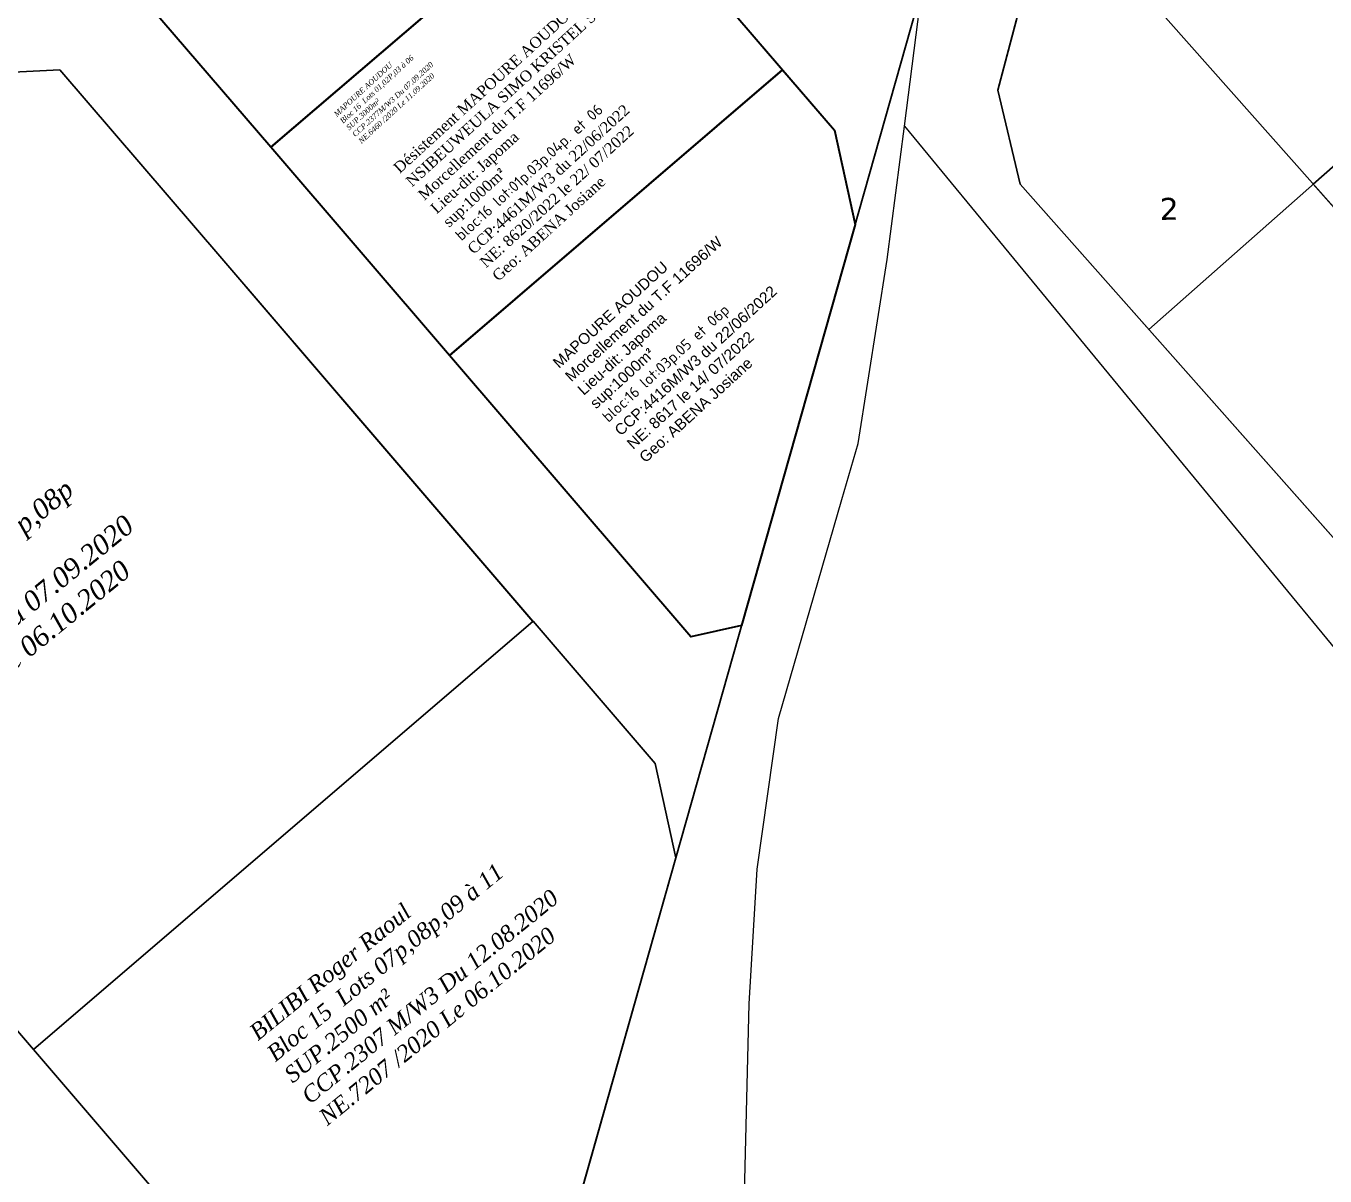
# Model space of a CAD drawing. Header units: millimetres. Extents: x 587399 to 927168, y 438565 to 1444955.
# Drawn here: x 591651.7 to 591770.1, y 444784.2 to 444889.1 of the extents above; entities that cross this region are included whole.
import ezdxf
from ezdxf.enums import TextEntityAlignment as Align

# ---------------------------------------------------------------- set-up
doc = ezdxf.new("R2010")
doc.units = ezdxf.units.MM
doc.header["$LTSCALE"] = 2
for name, color, linetype in [('end maj 26 02 2021', 7, 'Continuous'), ('MAJ_AVRIL_2021', 7, 'Continuous'), ('Parcelle MAJ', 6, 'Continuous')]:
    doc.layers.add(name, color=color, linetype=linetype)
doc.layers.add('Roads_others', color=24, linetype='Continuous', lineweight=9)
doc.styles.get("Standard").update_dxf_attribs({"font": 'arial.ttf'})
doc.styles.add('Times 1.0', font='times.ttf', dxfattribs={"width": 0.99, "height": 1})
doc.styles.add('Verdana 1.0', font='verdana.ttf', dxfattribs={"width": 0.99, "height": 1})

msp = doc.modelspace()

# ---------------------------------------------------------------- linework, layer by layer
at = {"color": 30, "lineweight": 5, "flags": 128}
msp.add_lwpolyline([(591689.755, 444921.179), (591704.407, 444904.096), (591674.046, 444878.054), (591660.733, 444893.575), (591660.349, 444901.465), (591667.6, 444911.807), (591668.487, 444915.255), (591674.574, 444908.158), (591689.755, 444921.179)], dxfattribs=at)
msp.add_lwpolyline([(591689.755, 444921.179), (591704.407, 444904.096), (591674.046, 444878.054), (591660.733, 444893.575), (591660.349, 444901.465), (591667.6, 444911.807), (591668.487, 444915.255), (591674.574, 444908.158), (591689.755, 444921.179)], dxfattribs=at)
msp.add_lwpolyline([(591689.755, 444921.179), (591704.407, 444904.096), (591674.046, 444878.054), (591660.733, 444893.575), (591660.349, 444901.465), (591667.6, 444911.807), (591668.487, 444915.255), (591674.574, 444908.158), (591689.755, 444921.179)], dxfattribs=at)
at = {"flags": 128}
msp.add_lwpolyline([(591689.755, 444921.179), (591704.407, 444904.096), (591674.046, 444878.054), (591660.733, 444893.575), (591660.349, 444901.465), (591667.6, 444911.807), (591668.487, 444915.255), (591674.574, 444908.158)], close=True, dxfattribs=at)
at = {"color": 30, "flags": 128}
msp.add_lwpolyline([(591704.407, 444904.096), (591720.683, 444885.12), (591690.322, 444859.078), (591674.046, 444878.054)], close=True, dxfattribs=at)
msp.add_lwpolyline([(591704.407, 444904.096), (591720.683, 444885.12), (591690.322, 444859.078), (591674.046, 444878.054)], close=True, dxfattribs=at)
msp.add_lwpolyline([(591704.407, 444904.096), (591720.683, 444885.12), (591690.322, 444859.078), (591674.046, 444878.054)], close=True, dxfattribs=at)
msp.add_lwpolyline([(591690.322, 444859.078), (591720.683, 444885.12), (591725.398, 444879.623), (591727.292, 444871.017), (591716.948, 444834.438), (591712.327, 444833.421), (591690.322, 444859.078)], dxfattribs=at)
msp.add_lwpolyline([(591690.322, 444859.078), (591720.683, 444885.12), (591725.398, 444879.623), (591727.292, 444871.017), (591716.948, 444834.438), (591712.327, 444833.421), (591690.322, 444859.078)], dxfattribs=at)
msp.add_lwpolyline([(591690.322, 444859.078), (591720.683, 444885.12), (591725.398, 444879.623), (591727.292, 444871.017), (591716.948, 444834.438), (591712.327, 444833.421), (591690.322, 444859.078)], dxfattribs=at)
at = {"layer": 'end maj 26 02 2021', "linetype": 'ByBlock', "lineweight": -3, "ltscale": 0.0014}
for p, q in [((591740.289, 444883.274), (591745.174, 444901.644)), ((591770.639, 444842.719), (591742.319, 444874.699))]:
    msp.add_line(p, q, dxfattribs=at)
at = {"layer": 'end maj 26 02 2021', "color": 7, "linetype": 'ByBlock', "lineweight": -3, "ltscale": 0.0014}
msp.add_line((591745.174, 444901.644), (591802.186, 444837.262), dxfattribs=at)
at = {"layer": 'end maj 26 02 2021', "color": 7, "linetype": 'ByBlock'}
msp.add_line((591784.011, 444887.953), (591754.065, 444861.435), dxfattribs=at)
at = {"layer": 'end maj 26 02 2021', "color": 7, "linetype": 'ByBlock', "ltscale": 0.0014}
msp.add_line((591769.038, 444874.694), (591784.011, 444887.953), dxfattribs=at)
at = {"layer": 'end maj 26 02 2021', "color": 6, "linetype": 'ByBlock', "lineweight": -3, "ltscale": 0.0014}
msp.add_line((591742.319, 444874.699), (591740.289, 444883.274), dxfattribs=at)
at = {"layer": 'end maj 26 02 2021', "color": 3, "flags": 128}
msp.add_lwpolyline([(591874.456, 444998.939), (591843.421, 444931.555), (591839.95, 444859.828), (591823.748, 444627.747), (591849.139, 444580.95), (591929.931, 444466.068), (591959.557, 444438.385), (592091.822, 444398.082), (592072.215, 444327.865), (591903.957, 444291.158), (591658.989, 444284.208), (591608.839, 444293.269), (591518.957, 444346.158), (591503.907, 444347.982), (591496.814, 444355.823), (591496.453, 444373.421), (591520.208, 444475.348), (591523.321, 444520.978), (591650.649, 444630.187), (591591.726, 444687.985), (591637.449, 444725.167), (591690.907, 444742.417), (591737.168, 444905.939), (591770.073, 444989.463)], dxfattribs=at)
msp.add_lwpolyline([(591874.456, 444998.939), (591843.421, 444931.555), (591839.95, 444859.828), (591823.748, 444627.747), (591849.139, 444580.95), (591929.931, 444466.068), (591959.557, 444438.385), (592091.822, 444398.082), (592072.215, 444327.865), (591903.957, 444291.158), (591658.989, 444284.208), (591608.839, 444293.269), (591518.957, 444346.158), (591503.907, 444347.982), (591496.814, 444355.823), (591496.453, 444373.421), (591520.208, 444475.348), (591523.321, 444520.978), (591650.649, 444630.187), (591591.726, 444687.985), (591637.449, 444725.167), (591690.907, 444742.417), (591737.168, 444905.939), (591770.073, 444989.463)], dxfattribs=at)
at = {"layer": 'end maj 26 02 2021', "color": 6, "linetype": 'ByBlock', "lineweight": -3, "ltscale": 0.0014, "flags": 128}
msp.add_lwpolyline([(591770.073, 444989.463), (591737.168, 444905.939), (591690.907, 444742.417), (591637.449, 444725.167), (591591.726, 444687.985), (591547.534, 444652.048), (591484.721, 444586.54), (591374.436, 444474.456), (591285.46, 444485.64)], dxfattribs=at)
msp.add_lwpolyline([(591770.073, 444989.463), (591737.168, 444905.939), (591690.907, 444742.417), (591637.449, 444725.167), (591591.726, 444687.985), (591547.534, 444652.048), (591484.721, 444586.54), (591374.436, 444474.456), (591285.46, 444485.64)], dxfattribs=at)
msp.add_lwpolyline([(591770.073, 444989.463), (591737.168, 444905.939), (591690.907, 444742.417), (591637.449, 444725.167), (591591.726, 444687.985), (591547.534, 444652.048), (591484.721, 444586.54), (591374.436, 444474.456), (591285.46, 444485.64)], dxfattribs=at)
msp.add_lwpolyline([(591770.073, 444989.463), (591737.168, 444905.939), (591690.907, 444742.417), (591637.449, 444725.167), (591591.726, 444687.985), (591547.534, 444652.048), (591484.721, 444586.54), (591374.436, 444474.456), (591285.46, 444485.64)], dxfattribs=at)
at = {"layer": 'end maj 26 02 2021', "color": 150, "linetype": 'ByBlock', "lineweight": -3, "ltscale": 0.0014, "flags": 128}
for points in [[(591689.755, 444921.179), (591699.744, 444909.3), (591716.22, 444890.324), (591725.398, 444879.623), (591727.292, 444871.017), (591722.117, 444852.73), (591716.948, 444834.438), (591712.327, 444833.421), (591692.368, 444856.691), (591676.092, 444875.668), (591660.733, 444893.575), (591660.348, 444901.465), (591667.6, 444911.807), (591668.487, 444915.255), (591674.574, 444908.158)], [(591689.755, 444921.179), (591699.744, 444909.3), (591716.22, 444890.324), (591725.398, 444879.623), (591727.292, 444871.017), (591722.117, 444852.73), (591716.948, 444834.438), (591712.327, 444833.421), (591692.368, 444856.691), (591676.092, 444875.668), (591660.733, 444893.575), (591660.348, 444901.465), (591667.6, 444911.807), (591668.487, 444915.255), (591674.574, 444908.158)], [(591689.755, 444921.179), (591699.744, 444909.3), (591716.22, 444890.324), (591725.398, 444879.623), (591727.292, 444871.017), (591722.117, 444852.73), (591716.948, 444834.438), (591712.327, 444833.421), (591692.368, 444856.691), (591676.092, 444875.668), (591660.733, 444893.575), (591660.348, 444901.465), (591667.6, 444911.807), (591668.487, 444915.255), (591674.574, 444908.158)], [(591689.755, 444921.179), (591699.744, 444909.3), (591716.22, 444890.324), (591725.398, 444879.623), (591727.292, 444871.017), (591722.117, 444852.73), (591716.948, 444834.438), (591712.327, 444833.421), (591692.368, 444856.691), (591676.092, 444875.668), (591660.733, 444893.575), (591660.348, 444901.465), (591667.6, 444911.807), (591668.487, 444915.255), (591674.574, 444908.158)], [(591654.81, 444885.12), (591669.57, 444867.911), (591682.591, 444852.7), (591697.921, 444834.826), (591675.165, 444815.308), (591652.394, 444795.776), (591637.048, 444813.668), (591624.027, 444828.849), (591619.256, 444834.412), (591618.871, 444842.301), (591633.778, 444863.561), (591648.685, 444884.821), (591654.81, 444885.12)], [(591654.81, 444885.12), (591669.57, 444867.911), (591682.591, 444852.7), (591697.921, 444834.826), (591675.165, 444815.308), (591652.394, 444795.776), (591637.048, 444813.668), (591624.027, 444828.849), (591619.256, 444834.412), (591618.871, 444842.301), (591633.778, 444863.561), (591648.685, 444884.821), (591654.81, 444885.12)], [(591654.81, 444885.12), (591669.57, 444867.911), (591682.591, 444852.7), (591697.921, 444834.826), (591675.165, 444815.308), (591652.394, 444795.776), (591637.048, 444813.668), (591624.027, 444828.849), (591619.256, 444834.412), (591618.871, 444842.301), (591633.778, 444863.561), (591648.685, 444884.821), (591654.81, 444885.12)], [(591654.81, 444885.12), (591669.57, 444867.911), (591682.591, 444852.7), (591697.921, 444834.826), (591675.165, 444815.308), (591652.394, 444795.776), (591637.048, 444813.668), (591624.027, 444828.849), (591619.256, 444834.412), (591618.871, 444842.301), (591633.778, 444863.561), (591648.685, 444884.821), (591654.81, 444885.12)]]:
    msp.add_lwpolyline(points, close=True, dxfattribs=at)
at = {"layer": 'end maj 26 02 2021', "color": 7, "linetype": 'ByBlock', "ltscale": 0.0014, "flags": 128}
msp.add_lwpolyline([(591784.011, 444887.954), (591800.586, 444869.237), (591785.613, 444855.978), (591769.038, 444874.694)], close=True, dxfattribs=at)
at = {"layer": 'end maj 26 02 2021', "color": 150, "lineweight": -3, "flags": 128}
msp.add_lwpolyline([(591654.81, 444885.12), (591669.57, 444867.92), (591682.59, 444852.73), (591697.93, 444834.84)], dxfattribs=at)
msp.add_lwpolyline([(591654.81, 444885.12), (591669.57, 444867.92), (591682.59, 444852.73), (591697.93, 444834.84)], dxfattribs=at)
msp.add_lwpolyline([(591654.81, 444885.12), (591669.57, 444867.92), (591682.59, 444852.73), (591697.93, 444834.84)], dxfattribs=at)
msp.add_lwpolyline([(591654.81, 444885.12), (591669.57, 444867.92), (591682.59, 444852.73), (591697.93, 444834.84)], dxfattribs=at)
msp.add_lwpolyline([(591697.934, 444834.842), (591709.059, 444821.871), (591710.953, 444813.264), (591694.075, 444753.586), (591689.453, 444752.569), (591652.391, 444795.78)], close=True, dxfattribs=at)
msp.add_lwpolyline([(591697.934, 444834.842), (591709.059, 444821.871), (591710.953, 444813.264), (591694.075, 444753.586), (591689.453, 444752.569), (591652.391, 444795.78)], close=True, dxfattribs=at)
msp.add_lwpolyline([(591697.934, 444834.842), (591709.059, 444821.871), (591710.953, 444813.264), (591694.075, 444753.586), (591689.453, 444752.569), (591652.391, 444795.78)], close=True, dxfattribs=at)
msp.add_lwpolyline([(591697.934, 444834.842), (591709.059, 444821.871), (591710.953, 444813.264), (591694.075, 444753.586), (591689.453, 444752.569), (591652.391, 444795.78)], close=True, dxfattribs=at)
at = {"layer": 'MAJ_AVRIL_2021', "color": 150, "lineweight": -3}
msp.add_line((591654.807, 444885.124), (591669.567, 444867.915), dxfattribs=at)
msp.add_line((591654.807, 444885.124), (591669.567, 444867.915), dxfattribs=at)
at = {"layer": 'Parcelle MAJ', "color": 6, "lineweight": 30, "flags": 128}
for points in [[(591689.755, 444921.179), (591704.407, 444904.096), (591674.046, 444878.054), (591660.733, 444893.575), (591660.349, 444901.465), (591667.6, 444911.807), (591668.487, 444915.255), (591674.574, 444908.158)], [(591689.755, 444921.179), (591704.407, 444904.096), (591674.046, 444878.054), (591660.733, 444893.575), (591660.349, 444901.465), (591667.6, 444911.807), (591668.487, 444915.255), (591674.574, 444908.158)], [(591704.407, 444904.096), (591720.683, 444885.12), (591690.322, 444859.078), (591674.046, 444878.054)], [(591720.683, 444885.12), (591725.398, 444879.623), (591727.292, 444871.017), (591716.948, 444834.438), (591712.327, 444833.421), (591690.322, 444859.078)]]:
    msp.add_lwpolyline(points, close=True, dxfattribs=at)
at = {"layer": 'Parcelle MAJ', "color": 7, "lineweight": 25, "ltscale": 0.0014, "flags": 128}
msp.add_lwpolyline([(591756.441, 444919.097), (591826.491, 444839.983), (591829.537, 444831.247), (591827.467, 444792.862), (591824.105, 444789.885), (591817.047, 444790.313), (591742.319, 444874.699), (591740.289, 444883.274), (591745.173, 444901.644), (591751.36, 444918.158)], close=True, dxfattribs=at)
at = {"layer": 'Roads_others'}
for points in [[(591524.074, 444520.229), (591528.385, 444528.071), (591534.34, 444534.589), (591603.498, 444593.514), (591656.762, 444637.499), (591713.285, 444686.805), (591716.328, 444696.492), (591717, 444701.743), (591715.927, 444730.728), (591717.645, 444799.943), (591718.376, 444812.215), (591720.294, 444825.969), (591726.08, 444845.939), (591727.562, 444851.048), (591730.22, 444867.832), (591731.784, 444879.993), (591734.064, 444897.86), (591735.247, 444903.333), (591739.709, 444914.581), (591743.719, 444922.865), (591752.19, 444933.817), (591756.656, 444941.361), (591767.938, 444970.955)], [(591731.784, 444879.993), (591804.299, 444791.895), (591806.681, 444785.828), (591807.889, 444777.405), (591803.568, 444769.044), (591737.31, 444707.678), (591728.482, 444699.124)]]:
    msp.add_lwpolyline(points, dxfattribs=at)

# ---------------------------------------------------------------- texts
at = {"char_height": 1, "width": 34.03498, "attachment_point": 1, "rotation": 42.43389}
for s, insert in [('\\A1;{\\fTimes New Roman|b0|i0|c0|p18;\\C1;Désistement MAPOURE AOUDOU\\P\\C256;NSIBEUWEULA SIMO KRISTEL Salomon \\P\\C1;Morcellement du T.F 11696/W\\P\\C256;Lieu-dit: Japoma \\Psup:1000m\\fISOCPEUR|b0|i0|c0|p34;²\\Pbloc:16 lot:01p.03p.04p. et 06\\P\\fTimes New Roman|b0|i0|c0|p18;CCP:4461M/W3 du 22/06/2022\\PNE: 8620/2022 le 22/ 07/2022\\P\\C1;Geo: ABENA Josiane}', (591685.105, 444876.358)), ('\\A1;MAPOURE AOUDOU\\P{\\C1;Morcellement du T.F 11696/W\\P}Lieu-dit: Japoma \\Psup:1000m{\\fISOCPEUR|b0|i0|c0|p34;²\\Pbloc:16 lot:03p.05 et 06p\\P}CCP:4416M/W3 du 22/06/2022\\PNE: 8617 le 14/ 07/2022\\P{\\C1;Geo: ABENA Josiane}', (591699.63, 444858.575))]:
    msp.add_mtext(s, dxfattribs=dict(at, insert=insert))
at = {"layer": 'end maj 26 02 2021', "color": 7, "linetype": 'ByBlock', "style": 'Verdana 1.0', "width": 0.99}
msp.add_text('2', height=2, rotation=0.90675, dxfattribs=at).set_placement((591755.915, 444872.461), align=Align.MIDDLE)
at = {"layer": 'end maj 26 02 2021', "color": 150, "linetype": 'ByBlock', "lineweight": -3, "ltscale": 0.0014, "width": 77.53417, "attachment_point": 1, "style": 'Times 1.0'}
for s, insert, char_height, rotation in [('{\\fTimes New Roman|b0|i1|c0|p18;\\C2;MAPOURE AOUDOU   \\P\\fTimes New Roman|b0|i1|c186|p18;Bloc \\fTimes New Roman|b0|i1|c0|p18;16 \\fTimes New Roman|b0|i1|c186|p18; Lot\\fTimes New Roman|b0|i1|c0|p18;s 01,02P,03 à 06\\fTimes New Roman|b0|i1|c186|p18;\\PSUP.\\fTimes New Roman|b0|i1|c0|p18;3000m²\\fTimes New Roman|b0|i1|c186|p18;\\PCCP.23\\fTimes New Roman|b0|i1|c0|p18;77\\fTimes New Roman|b0|i1|c186|p18;M/W3 Du \\fTimes New Roman|b0|i1|c0|p18;07\\fTimes New Roman|b0|i1|c186|p18;.0\\fTimes New Roman|b0|i1|c0|p18;9\\fTimes New Roman|b0|i1|c186|p18;.2020\\PNE.64\\fTimes New Roman|b0|i1|c0|p18;60\\fTimes New Roman|b0|i1|c186|p18; /2020 Le 11.09.2020}', (591679.718, 444881.168), 0.498937, 42.52552), ('{\\fTimes New Roman|b0|i1|c0|p18;\\C7;DODO NDOKE Gabriel\\P\\fTimes New Roman|b0|i1|c186|p18;Bloc \\fTimes New Roman|b0|i1|c0|p18;15 \\fTimes New Roman|b0|i1|c186|p18; Lot\\fTimes New Roman|b0|i1|c0|p18;s 01 à 06, 07p,08p\\P\\fTimes New Roman|b0|i1|c186|p18;SUP.\\fTimes New Roman|b0|i1|c0|p18;3790 \\fTimes New Roman|b0|i1|c186|p18;m²\\PCCP.2\\fTimes New Roman|b0|i1|c0|p18;377 \\fTimes New Roman|b0|i1|c186|p18;M/W3 Du \\fTimes New Roman|b0|i1|c0|p18;07\\fTimes New Roman|b0|i1|c186|p18;.0\\fTimes New Roman|b0|i1|c0|p18;9\\fTimes New Roman|b0|i1|c186|p18;.2020\\PNE.\\fTimes New Roman|b0|i1|c0|p18;7202\\fTimes New Roman|b0|i1|c186|p18; /2020 Le \\fTimes New Roman|b0|i1|c0|p18;06\\fTimes New Roman|b0|i1|c186|p18;.\\fTimes New Roman|b0|i1|c0|p18;10\\fTimes New Roman|b0|i1|c186|p18;.2020}', (591627.546, 444829.301), 1.8, 39.22654), ('{\\fTimes New Roman|b0|i1|c0|p18;\\C7;DODO NDOKE Gabriel\\P\\fTimes New Roman|b0|i1|c186|p18;Bloc \\fTimes New Roman|b0|i1|c0|p18;15 \\fTimes New Roman|b0|i1|c186|p18; Lot\\fTimes New Roman|b0|i1|c0|p18;s 01 à 06, 07p,08p\\P\\fTimes New Roman|b0|i1|c186|p18;SUP.\\fTimes New Roman|b0|i1|c0|p18;3790 \\fTimes New Roman|b0|i1|c186|p18;m²\\PCCP.2\\fTimes New Roman|b0|i1|c0|p18;377 \\fTimes New Roman|b0|i1|c186|p18;M/W3 Du \\fTimes New Roman|b0|i1|c0|p18;07\\fTimes New Roman|b0|i1|c186|p18;.0\\fTimes New Roman|b0|i1|c0|p18;9\\fTimes New Roman|b0|i1|c186|p18;.2020\\PNE.\\fTimes New Roman|b0|i1|c0|p18;7202\\fTimes New Roman|b0|i1|c186|p18; /2020 Le \\fTimes New Roman|b0|i1|c0|p18;06\\fTimes New Roman|b0|i1|c186|p18;.\\fTimes New Roman|b0|i1|c0|p18;10\\fTimes New Roman|b0|i1|c186|p18;.2020}', (591627.546, 444829.301), 1.8, 39.22654), ('{\\fTimes New Roman|b0|i1|c0|p18;\\C7;DODO NDOKE Gabriel\\P\\fTimes New Roman|b0|i1|c186|p18;Bloc \\fTimes New Roman|b0|i1|c0|p18;15 \\fTimes New Roman|b0|i1|c186|p18; Lot\\fTimes New Roman|b0|i1|c0|p18;s 01 à 06, 07p,08p\\P\\fTimes New Roman|b0|i1|c186|p18;SUP.\\fTimes New Roman|b0|i1|c0|p18;3790 \\fTimes New Roman|b0|i1|c186|p18;m²\\PCCP.2\\fTimes New Roman|b0|i1|c0|p18;377 \\fTimes New Roman|b0|i1|c186|p18;M/W3 Du \\fTimes New Roman|b0|i1|c0|p18;07\\fTimes New Roman|b0|i1|c186|p18;.0\\fTimes New Roman|b0|i1|c0|p18;9\\fTimes New Roman|b0|i1|c186|p18;.2020\\PNE.\\fTimes New Roman|b0|i1|c0|p18;7202\\fTimes New Roman|b0|i1|c186|p18; /2020 Le \\fTimes New Roman|b0|i1|c0|p18;06\\fTimes New Roman|b0|i1|c186|p18;.\\fTimes New Roman|b0|i1|c0|p18;10\\fTimes New Roman|b0|i1|c186|p18;.2020}', (591627.546, 444829.301), 1.8, 39.22654), ('{\\fTimes New Roman|b0|i1|c0|p18;\\C7;DODO NDOKE Gabriel\\P\\fTimes New Roman|b0|i1|c186|p18;Bloc \\fTimes New Roman|b0|i1|c0|p18;15 \\fTimes New Roman|b0|i1|c186|p18; Lot\\fTimes New Roman|b0|i1|c0|p18;s 01 à 06, 07p,08p\\P\\fTimes New Roman|b0|i1|c186|p18;SUP.\\fTimes New Roman|b0|i1|c0|p18;3790 \\fTimes New Roman|b0|i1|c186|p18;m²\\PCCP.2\\fTimes New Roman|b0|i1|c0|p18;377 \\fTimes New Roman|b0|i1|c186|p18;M/W3 Du \\fTimes New Roman|b0|i1|c0|p18;07\\fTimes New Roman|b0|i1|c186|p18;.0\\fTimes New Roman|b0|i1|c0|p18;9\\fTimes New Roman|b0|i1|c186|p18;.2020\\PNE.\\fTimes New Roman|b0|i1|c0|p18;7202\\fTimes New Roman|b0|i1|c186|p18; /2020 Le \\fTimes New Roman|b0|i1|c0|p18;06\\fTimes New Roman|b0|i1|c186|p18;.\\fTimes New Roman|b0|i1|c0|p18;10\\fTimes New Roman|b0|i1|c186|p18;.2020}', (591627.546, 444829.301), 1.8, 39.22654), ('{\\fTimes New Roman|b0|i1|c0|p18;\\C7;BILIBI Roger Raoul \\P\\fTimes New Roman|b0|i1|c186|p18;Bloc \\fTimes New Roman|b0|i1|c0|p18;15 \\fTimes New Roman|b0|i1|c186|p18; Lot\\fTimes New Roman|b0|i1|c0|p18;s 07p,08p,09 à 11 \\P\\fTimes New Roman|b0|i1|c186|p18;SUP.\\fTimes New Roman|b0|i1|c0|p18;2500 \\fTimes New Roman|b0|i1|c186|p18;m²\\PCCP.2\\fTimes New Roman|b0|i1|c0|p18;307 \\fTimes New Roman|b0|i1|c186|p18;M/W3 Du \\fTimes New Roman|b0|i1|c0|p18;12\\fTimes New Roman|b0|i1|c186|p18;.0\\fTimes New Roman|b0|i1|c0|p18;8\\fTimes New Roman|b0|i1|c186|p18;.2020\\PNE.\\fTimes New Roman|b0|i1|c0|p18;7207\\fTimes New Roman|b0|i1|c186|p18; /2020 Le \\fTimes New Roman|b0|i1|c0|p18;06\\fTimes New Roman|b0|i1|c186|p18;.\\fTimes New Roman|b0|i1|c0|p18;10\\fTimes New Roman|b0|i1|c186|p18;.2020}', (591671.918, 444797.7), 1.5, 39.22654), ('{\\fTimes New Roman|b0|i1|c0|p18;\\C7;BILIBI Roger Raoul \\P\\fTimes New Roman|b0|i1|c186|p18;Bloc \\fTimes New Roman|b0|i1|c0|p18;15 \\fTimes New Roman|b0|i1|c186|p18; Lot\\fTimes New Roman|b0|i1|c0|p18;s 07p,08p,09 à 11 \\P\\fTimes New Roman|b0|i1|c186|p18;SUP.\\fTimes New Roman|b0|i1|c0|p18;2500 \\fTimes New Roman|b0|i1|c186|p18;m²\\PCCP.2\\fTimes New Roman|b0|i1|c0|p18;307 \\fTimes New Roman|b0|i1|c186|p18;M/W3 Du \\fTimes New Roman|b0|i1|c0|p18;12\\fTimes New Roman|b0|i1|c186|p18;.0\\fTimes New Roman|b0|i1|c0|p18;8\\fTimes New Roman|b0|i1|c186|p18;.2020\\PNE.\\fTimes New Roman|b0|i1|c0|p18;7207\\fTimes New Roman|b0|i1|c186|p18; /2020 Le \\fTimes New Roman|b0|i1|c0|p18;06\\fTimes New Roman|b0|i1|c186|p18;.\\fTimes New Roman|b0|i1|c0|p18;10\\fTimes New Roman|b0|i1|c186|p18;.2020}', (591671.918, 444797.7), 1.5, 39.22654), ('{\\fTimes New Roman|b0|i1|c0|p18;\\C7;BILIBI Roger Raoul \\P\\fTimes New Roman|b0|i1|c186|p18;Bloc \\fTimes New Roman|b0|i1|c0|p18;15 \\fTimes New Roman|b0|i1|c186|p18; Lot\\fTimes New Roman|b0|i1|c0|p18;s 07p,08p,09 à 11 \\P\\fTimes New Roman|b0|i1|c186|p18;SUP.\\fTimes New Roman|b0|i1|c0|p18;2500 \\fTimes New Roman|b0|i1|c186|p18;m²\\PCCP.2\\fTimes New Roman|b0|i1|c0|p18;307 \\fTimes New Roman|b0|i1|c186|p18;M/W3 Du \\fTimes New Roman|b0|i1|c0|p18;12\\fTimes New Roman|b0|i1|c186|p18;.0\\fTimes New Roman|b0|i1|c0|p18;8\\fTimes New Roman|b0|i1|c186|p18;.2020\\PNE.\\fTimes New Roman|b0|i1|c0|p18;7207\\fTimes New Roman|b0|i1|c186|p18; /2020 Le \\fTimes New Roman|b0|i1|c0|p18;06\\fTimes New Roman|b0|i1|c186|p18;.\\fTimes New Roman|b0|i1|c0|p18;10\\fTimes New Roman|b0|i1|c186|p18;.2020}', (591671.918, 444797.7), 1.5, 39.22654), ('{\\fTimes New Roman|b0|i1|c0|p18;\\C7;BILIBI Roger Raoul \\P\\fTimes New Roman|b0|i1|c186|p18;Bloc \\fTimes New Roman|b0|i1|c0|p18;15 \\fTimes New Roman|b0|i1|c186|p18; Lot\\fTimes New Roman|b0|i1|c0|p18;s 07p,08p,09 à 11 \\P\\fTimes New Roman|b0|i1|c186|p18;SUP.\\fTimes New Roman|b0|i1|c0|p18;2500 \\fTimes New Roman|b0|i1|c186|p18;m²\\PCCP.2\\fTimes New Roman|b0|i1|c0|p18;307 \\fTimes New Roman|b0|i1|c186|p18;M/W3 Du \\fTimes New Roman|b0|i1|c0|p18;12\\fTimes New Roman|b0|i1|c186|p18;.0\\fTimes New Roman|b0|i1|c0|p18;8\\fTimes New Roman|b0|i1|c186|p18;.2020\\PNE.\\fTimes New Roman|b0|i1|c0|p18;7207\\fTimes New Roman|b0|i1|c186|p18; /2020 Le \\fTimes New Roman|b0|i1|c0|p18;06\\fTimes New Roman|b0|i1|c186|p18;.\\fTimes New Roman|b0|i1|c0|p18;10\\fTimes New Roman|b0|i1|c186|p18;.2020}', (591671.918, 444797.7), 1.5, 39.22654)]:
    msp.add_mtext(s, dxfattribs=dict(at, insert=insert, char_height=char_height, rotation=rotation))

doc.saveas('drawing.dxf')
